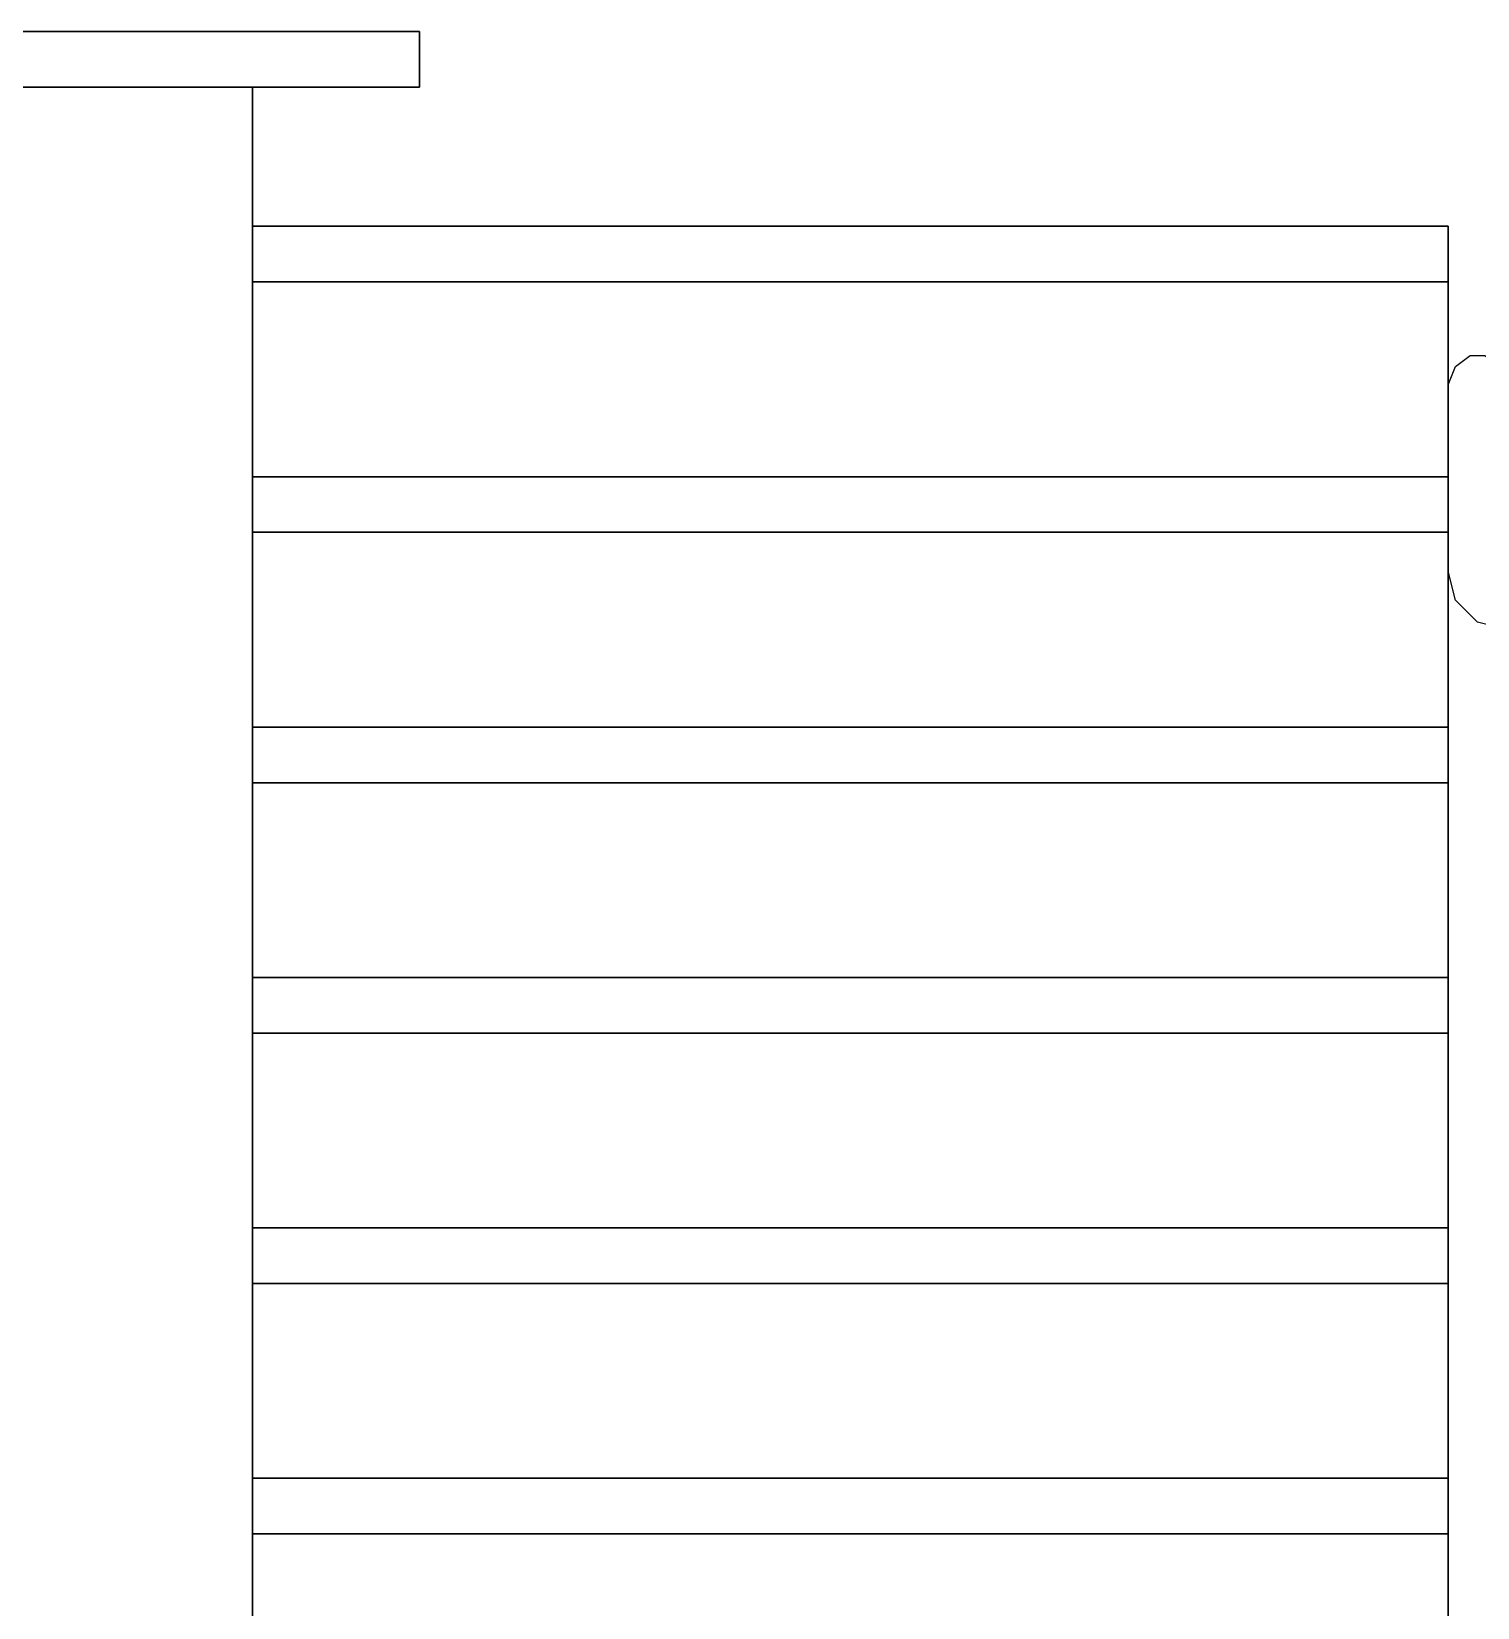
# Model space of a CAD drawing. Header units: millimetres. Extents: x 183355 to 194386, y -190559 to -183233.
# Drawn here: x 186367.5 to 186627.5, y -186525.1 to -186241.9 of the extents above; entities that cross this region are included whole.
import ezdxf

# ---------------------------------------------------------------- set-up
doc = ezdxf.new("R2010")
doc.units = ezdxf.units.MM
doc.header["$LTSCALE"] = 13
doc.layers.add('1', color=4, linetype='Continuous')
doc.layers.add('标注、文本', color=3, linetype='Continuous', lineweight=25)

# ---------------------------------------------------------------- blocks, each defined once
blk = doc.blocks.new('A$C43ED4F5E')
at = {"layer": '1', "ltscale": 5}
for p, q in [((1495, 958.71), (1345, 958.71)), ((1495, 958.71), (1345, 958.71)), ((1495, 948.71), (1495, 958.71)), ((1495, 948.71), (1495, 958.71)), ((1345, 948.71), (1495, 948.71)), ((1345, 948.71), (1495, 948.71)), ((1465, 33.71), (1465, 948.71)), ((1465, 33.71), (1465, 948.71)), ((1680, 923.71), (1465, 923.71)), ((1680, 923.71), (1465, 923.71)), ((1680, 923.71), (1465, 923.71)), ((1680, 923.71), (1465, 923.71)), ((1680, 923.71), (1465, 923.71)), ((1680, 923.71), (1465, 923.71)), ((1680, 923.71), (1465, 923.71)), ((1680, 923.71), (1465, 923.71)), ((1680, 923.71), (1465, 923.71)), ((1680, 923.71), (1465, 923.71)), ((1680, 923.71), (1465, 923.71)), ((1680, 923.71), (1465, 923.71)), ((1680, 923.71), (1465, 923.71)), ((1680, 923.71), (1465, 923.71)), ((1680, 923.71), (1465, 923.71)), ((1680, 923.71), (1465, 923.71)), ((1680, 923.71), (1465, 923.71)), ((1680, 923.71), (1465, 923.71)), ((1680, 923.71), (1465, 923.71)), ((1680, 923.71), (1465, 923.71)), ((1680, 923.71), (1465, 923.71)), ((1680, 923.71), (1465, 923.71)), ((1680, 923.71), (1465, 923.71)), ((1680, 923.71), (1465, 923.71)), ((1680, 923.71), (1465, 923.71)), ((1680, 923.71), (1465, 923.71)), ((1680, 923.71), (1465, 923.71)), ((1680, 923.71), (1465, 923.71)), ((1680, 923.71), (1465, 923.71)), ((1680, 923.71), (1465, 923.71)), ((1680, 923.71), (1465, 923.71)), ((1680, 923.71), (1465, 923.71)), ((1680, 923.71), (1465, 923.71)), ((1680, 923.71), (1465, 923.71)), ((1680, 923.71), (1465, 923.71)), ((1680, 923.71), (1465, 923.71)), ((1680, 923.71), (1465, 923.71)), ((1680, 923.71), (1465, 923.71)), ((1680, 923.71), (1465, 923.71)), ((1680, 923.71), (1465, 923.71)), ((1680, 923.71), (1465, 923.71)), ((1680, 923.71), (1465, 923.71)), ((1680, 923.71), (1465, 923.71)), ((1680, 923.71), (1465, 923.71)), ((1680, 923.71), (1465, 923.71)), ((1680, 923.71), (1465, 923.71)), ((1680, 923.71), (1465, 923.71)), ((1680, 923.71), (1465, 923.71)), ((1680, 923.71), (1465, 923.71)), ((1680, 923.71), (1465, 923.71)), ((1680, 923.71), (1465, 923.71)), ((1680, 923.71), (1465, 923.71)), ((1680, 923.71), (1465, 923.71)), ((1680, 923.71), (1465, 923.71)), ((1680, 923.71), (1465, 923.71)), ((1680, 923.71), (1465, 923.71)), ((1680, 923.71), (1465, 923.71)), ((1680, 923.71), (1465, 923.71)), ((1680, 923.71), (1465, 923.71)), ((1680, 923.71), (1465, 923.71)), ((1680, 923.71), (1465, 923.71)), ((1680, 923.71), (1465, 923.71)), ((1680, 923.71), (1465, 923.71)), ((1680, 923.71), (1465, 923.71)), ((1680, 923.71), (1465, 923.71)), ((1680, 923.71), (1465, 923.71)), ((1680, 923.71), (1465, 923.71)), ((1680, 923.71), (1465, 923.71)), ((1680, 923.71), (1465, 923.71)), ((1680, 923.71), (1465, 923.71)), ((1680, 923.71), (1465, 923.71)), ((1680, 923.71), (1465, 923.71)), ((1680, 923.71), (1465, 923.71)), ((1680, 923.71), (1465, 923.71)), ((1680, 923.71), (1465, 923.71)), ((1680, 923.71), (1465, 923.71)), ((1680, 923.71), (1465, 923.71)), ((1680, 923.71), (1465, 923.71)), ((1680, 923.71), (1465, 923.71)), ((1680, 923.71), (1465, 923.71)), ((1680, 923.71), (1465, 923.71)), ((1680, 923.71), (1465, 923.71)), ((1680, 923.71), (1465, 923.71)), ((1680, 923.71), (1465, 923.71)), ((1680, 923.71), (1465, 923.71)), ((1680, 923.71), (1465, 923.71)), ((1680, 923.71), (1465, 923.71)), ((1680, 923.71), (1465, 923.71)), ((1680, 923.71), (1465, 923.71)), ((1680, 923.71), (1465, 923.71)), ((1680, 923.71), (1465, 923.71)), ((1680, 923.71), (1465, 923.71)), ((1680, 923.71), (1465, 923.71)), ((1680, 923.71), (1465, 923.71)), ((1680, 923.71), (1465, 923.71)), ((1680, 923.71), (1465, 923.71)), ((1680, 923.71), (1465, 923.71)), ((1680, 923.71), (1465, 923.71)), ((1680, 923.71), (1465, 923.71)), ((1680, 923.71), (1465, 923.71)), ((1680, 923.71), (1465, 923.71)), ((1680, 923.71), (1465, 923.71)), ((1680, 923.71), (1465, 923.71)), ((1680, 923.71), (1465, 923.71)), ((1680, 923.71), (1465, 923.71)), ((1680, 923.71), (1465, 923.71)), ((1680, 923.71), (1465, 923.71)), ((1680, 923.71), (1465, 923.71)), ((1680, 923.71), (1465, 923.71)), ((1680, 923.71), (1465, 923.71)), ((1680, 923.71), (1465, 923.71)), ((1680, 923.71), (1465, 923.71)), ((1680, 923.71), (1465, 923.71)), ((1680, 923.71), (1465, 923.71)), ((1680, 923.71), (1465, 923.71)), ((1680, 923.71), (1465, 923.71)), ((1680, 923.71), (1465, 923.71)), ((1680, 923.71), (1465, 923.71)), ((1680, 923.71), (1465, 923.71)), ((1680, 923.71), (1465, 923.71)), ((1680, 923.71), (1465, 923.71)), ((1680, 923.71), (1465, 923.71)), ((1680, 923.71), (1465, 923.71)), ((1680, 923.71), (1465, 923.71)), ((1680, 923.71), (1465, 923.71)), ((1680, 923.71), (1465, 923.71)), ((1680, 923.71), (1465, 923.71)), ((1680, 923.71), (1465, 923.71)), ((1680, 923.71), (1465, 923.71)), ((1680, 923.71), (1465, 923.71)), ((1680, 923.71), (1465, 923.71)), ((1680, 923.71), (1465, 923.71)), ((1680, 923.71), (1465, 923.71)), ((1680, 923.71), (1465, 923.71)), ((1680, 923.71), (1465, 923.71)), ((1680, 923.71), (1465, 923.71)), ((1680, 923.71), (1465, 923.71)), ((1680, 923.71), (1465, 923.71)), ((1680, 923.71), (1465, 923.71)), ((1680, 923.71), (1465, 923.71)), ((1680, 923.71), (1465, 923.71)), ((1680, 923.71), (1465, 923.71)), ((1680, 923.71), (1465, 923.71)), ((1680, 923.71), (1465, 923.71)), ((1680, 923.71), (1465, 923.71)), ((1680, 923.71), (1465, 923.71)), ((1680, 923.71), (1465, 923.71)), ((1680, 923.71), (1465, 923.71)), ((1680, 923.71), (1465, 923.71)), ((1680, 923.71), (1465, 923.71)), ((1680, 923.71), (1465, 923.71)), ((1680, 923.71), (1465, 923.71)), ((1680, 923.71), (1465, 923.71)), ((1680, 923.71), (1465, 923.71)), ((1680, 923.71), (1465, 923.71)), ((1680, 923.71), (1465, 923.71)), ((1680, 923.71), (1465, 923.71)), ((1680, 923.71), (1465, 923.71)), ((1680, 923.71), (1465, 923.71)), ((1680, 923.71), (1465, 923.71)), ((1680, 103.71), (1680, 923.71)), ((1680, 103.71), (1680, 923.71)), ((1680, 913.71), (1465, 913.71)), ((1680, 913.71), (1465, 913.71)), ((1680, 913.71), (1465, 913.71)), ((1680, 913.71), (1465, 913.71)), ((1680, 913.71), (1465, 913.71)), ((1680, 913.71), (1465, 913.71)), ((1680, 913.71), (1465, 913.71)), ((1680, 913.71), (1465, 913.71)), ((1680, 913.71), (1465, 913.71)), ((1680, 913.71), (1465, 913.71)), ((1680, 913.71), (1465, 913.71)), ((1680, 913.71), (1465, 913.71)), ((1680, 913.71), (1465, 913.71)), ((1680, 913.71), (1465, 913.71)), ((1680, 913.71), (1465, 913.71)), ((1680, 913.71), (1465, 913.71)), ((1680, 913.71), (1465, 913.71)), ((1680, 913.71), (1465, 913.71)), ((1680, 913.71), (1465, 913.71)), ((1680, 913.71), (1465, 913.71)), ((1680, 913.71), (1465, 913.71)), ((1680, 913.71), (1465, 913.71)), ((1680, 913.71), (1465, 913.71)), ((1680, 913.71), (1465, 913.71)), ((1680, 913.71), (1465, 913.71)), ((1680, 913.71), (1465, 913.71)), ((1680, 913.71), (1465, 913.71)), ((1680, 913.71), (1465, 913.71)), ((1680, 913.71), (1465, 913.71)), ((1680, 913.71), (1465, 913.71)), ((1680, 913.71), (1465, 913.71)), ((1680, 913.71), (1465, 913.71)), ((1680, 913.71), (1465, 913.71)), ((1680, 913.71), (1465, 913.71)), ((1680, 913.71), (1465, 913.71)), ((1680, 913.71), (1465, 913.71)), ((1680, 913.71), (1465, 913.71)), ((1680, 913.71), (1465, 913.71)), ((1680, 913.71), (1465, 913.71)), ((1680, 913.71), (1465, 913.71)), ((1680, 913.71), (1465, 913.71)), ((1680, 913.71), (1465, 913.71)), ((1680, 913.71), (1465, 913.71)), ((1680, 913.71), (1465, 913.71)), ((1680, 913.71), (1465, 913.71)), ((1680, 913.71), (1465, 913.71)), ((1680, 913.71), (1465, 913.71)), ((1680, 913.71), (1465, 913.71)), ((1680, 913.71), (1465, 913.71)), ((1680, 913.71), (1465, 913.71)), ((1680, 913.71), (1465, 913.71)), ((1680, 913.71), (1465, 913.71)), ((1680, 913.71), (1465, 913.71)), ((1680, 913.71), (1465, 913.71)), ((1680, 913.71), (1465, 913.71)), ((1680, 913.71), (1465, 913.71)), ((1680, 913.71), (1465, 913.71)), ((1680, 913.71), (1465, 913.71)), ((1680, 913.71), (1465, 913.71)), ((1680, 913.71), (1465, 913.71)), ((1680, 913.71), (1465, 913.71)), ((1680, 913.71), (1465, 913.71)), ((1680, 913.71), (1465, 913.71)), ((1680, 913.71), (1465, 913.71)), ((1680, 913.71), (1465, 913.71)), ((1680, 913.71), (1465, 913.71)), ((1680, 913.71), (1465, 913.71)), ((1680, 913.71), (1465, 913.71)), ((1680, 913.71), (1465, 913.71)), ((1680, 913.71), (1465, 913.71)), ((1680, 913.71), (1465, 913.71)), ((1680, 913.71), (1465, 913.71)), ((1680, 913.71), (1465, 913.71)), ((1680, 913.71), (1465, 913.71)), ((1680, 913.71), (1465, 913.71)), ((1680, 913.71), (1465, 913.71)), ((1680, 913.71), (1465, 913.71)), ((1680, 913.71), (1465, 913.71)), ((1680, 913.71), (1465, 913.71)), ((1680, 913.71), (1465, 913.71)), ((1680, 913.71), (1465, 913.71)), ((1680, 913.71), (1465, 913.71)), ((1680, 913.71), (1465, 913.71)), ((1680, 913.71), (1465, 913.71)), ((1680, 913.71), (1465, 913.71)), ((1680, 913.71), (1465, 913.71)), ((1680, 913.71), (1465, 913.71)), ((1680, 913.71), (1465, 913.71)), ((1680, 913.71), (1465, 913.71)), ((1680, 913.71), (1465, 913.71)), ((1680, 913.71), (1465, 913.71)), ((1680, 913.71), (1465, 913.71)), ((1680, 913.71), (1465, 913.71)), ((1680, 913.71), (1465, 913.71)), ((1680, 913.71), (1465, 913.71)), ((1680, 913.71), (1465, 913.71)), ((1680, 913.71), (1465, 913.71)), ((1680, 913.71), (1465, 913.71)), ((1680, 913.71), (1465, 913.71)), ((1680, 913.71), (1465, 913.71)), ((1680, 913.71), (1465, 913.71)), ((1680, 913.71), (1465, 913.71)), ((1680, 913.71), (1465, 913.71)), ((1680, 913.71), (1465, 913.71)), ((1680, 913.71), (1465, 913.71)), ((1680, 913.71), (1465, 913.71)), ((1680, 913.71), (1465, 913.71)), ((1680, 913.71), (1465, 913.71)), ((1680, 913.71), (1465, 913.71)), ((1680, 913.71), (1465, 913.71)), ((1680, 913.71), (1465, 913.71)), ((1680, 913.71), (1465, 913.71)), ((1680, 913.71), (1465, 913.71)), ((1680, 913.71), (1465, 913.71)), ((1680, 913.71), (1465, 913.71)), ((1680, 913.71), (1465, 913.71)), ((1680, 913.71), (1465, 913.71)), ((1680, 913.71), (1465, 913.71)), ((1680, 913.71), (1465, 913.71)), ((1680, 913.71), (1465, 913.71)), ((1680, 878.71), (1465, 878.71)), ((1680, 878.71), (1465, 878.71)), ((1680, 878.71), (1465, 878.71)), ((1680, 878.71), (1465, 878.71)), ((1680, 878.71), (1465, 878.71)), ((1680, 878.71), (1465, 878.71)), ((1680, 878.71), (1465, 878.71)), ((1680, 878.71), (1465, 878.71)), ((1680, 878.71), (1465, 878.71)), ((1680, 878.71), (1465, 878.71)), ((1680, 878.71), (1465, 878.71)), ((1680, 878.71), (1465, 878.71)), ((1680, 878.71), (1465, 878.71)), ((1680, 878.71), (1465, 878.71)), ((1680, 878.71), (1465, 878.71)), ((1680, 878.71), (1465, 878.71)), ((1680, 878.71), (1465, 878.71)), ((1680, 878.71), (1465, 878.71)), ((1680, 878.71), (1465, 878.71)), ((1680, 878.71), (1465, 878.71)), ((1680, 878.71), (1465, 878.71)), ((1680, 878.71), (1465, 878.71)), ((1680, 878.71), (1465, 878.71)), ((1680, 878.71), (1465, 878.71)), ((1680, 878.71), (1465, 878.71)), ((1680, 878.71), (1465, 878.71)), ((1680, 878.71), (1465, 878.71)), ((1680, 878.71), (1465, 878.71)), ((1680, 878.71), (1465, 878.71)), ((1680, 878.71), (1465, 878.71)), ((1680, 878.71), (1465, 878.71)), ((1680, 878.71), (1465, 878.71)), ((1680, 868.71), (1465, 868.71)), ((1680, 868.71), (1465, 868.71)), ((1680, 868.71), (1465, 868.71)), ((1680, 868.71), (1465, 868.71)), ((1680, 868.71), (1465, 868.71)), ((1680, 868.71), (1465, 868.71)), ((1680, 868.71), (1465, 868.71)), ((1680, 868.71), (1465, 868.71)), ((1680, 868.71), (1465, 868.71)), ((1680, 868.71), (1465, 868.71)), ((1680, 868.71), (1465, 868.71)), ((1680, 868.71), (1465, 868.71)), ((1680, 868.71), (1465, 868.71)), ((1680, 868.71), (1465, 868.71)), ((1680, 868.71), (1465, 868.71)), ((1680, 868.71), (1465, 868.71)), ((1680, 868.71), (1465, 868.71)), ((1680, 868.71), (1465, 868.71)), ((1680, 868.71), (1465, 868.71)), ((1680, 868.71), (1465, 868.71)), ((1680, 868.71), (1465, 868.71)), ((1680, 868.71), (1465, 868.71)), ((1680, 868.71), (1465, 868.71)), ((1680, 868.71), (1465, 868.71)), ((1680, 833.71), (1465, 833.71)), ((1680, 833.71), (1465, 833.71)), ((1680, 833.71), (1465, 833.71)), ((1680, 833.71), (1465, 833.71)), ((1680, 833.71), (1465, 833.71)), ((1680, 833.71), (1465, 833.71)), ((1680, 833.71), (1465, 833.71)), ((1680, 833.71), (1465, 833.71)), ((1680, 833.71), (1465, 833.71)), ((1680, 833.71), (1465, 833.71)), ((1680, 833.71), (1465, 833.71)), ((1680, 833.71), (1465, 833.71)), ((1680, 833.71), (1465, 833.71)), ((1680, 833.71), (1465, 833.71)), ((1680, 833.71), (1465, 833.71)), ((1680, 833.71), (1465, 833.71)), ((1680, 833.71), (1465, 833.71)), ((1680, 833.71), (1465, 833.71)), ((1680, 833.71), (1465, 833.71)), ((1680, 833.71), (1465, 833.71)), ((1680, 833.71), (1465, 833.71)), ((1680, 833.71), (1465, 833.71)), ((1680, 833.71), (1465, 833.71)), ((1680, 833.71), (1465, 833.71)), ((1680, 833.71), (1465, 833.71)), ((1680, 833.71), (1465, 833.71)), ((1680, 833.71), (1465, 833.71)), ((1680, 833.71), (1465, 833.71)), ((1680, 833.71), (1465, 833.71)), ((1680, 833.71), (1465, 833.71)), ((1680, 833.71), (1465, 833.71)), ((1680, 833.71), (1465, 833.71)), ((1680, 823.71), (1465, 823.71)), ((1680, 823.71), (1465, 823.71)), ((1680, 823.71), (1465, 823.71)), ((1680, 823.71), (1465, 823.71)), ((1680, 823.71), (1465, 823.71)), ((1680, 823.71), (1465, 823.71)), ((1680, 823.71), (1465, 823.71)), ((1680, 823.71), (1465, 823.71)), ((1680, 823.71), (1465, 823.71)), ((1680, 823.71), (1465, 823.71)), ((1680, 823.71), (1465, 823.71)), ((1680, 823.71), (1465, 823.71)), ((1680, 823.71), (1465, 823.71)), ((1680, 823.71), (1465, 823.71)), ((1680, 823.71), (1465, 823.71)), ((1680, 823.71), (1465, 823.71)), ((1680, 823.71), (1465, 823.71)), ((1680, 823.71), (1465, 823.71)), ((1680, 823.71), (1465, 823.71)), ((1680, 823.71), (1465, 823.71)), ((1680, 823.71), (1465, 823.71)), ((1680, 823.71), (1465, 823.71)), ((1680, 823.71), (1465, 823.71)), ((1680, 823.71), (1465, 823.71)), ((1680, 788.71), (1465, 788.71)), ((1680, 788.71), (1465, 788.71)), ((1680, 788.71), (1465, 788.71)), ((1680, 788.71), (1465, 788.71)), ((1680, 788.71), (1465, 788.71)), ((1680, 788.71), (1465, 788.71)), ((1680, 788.71), (1465, 788.71)), ((1680, 788.71), (1465, 788.71)), ((1680, 788.71), (1465, 788.71)), ((1680, 788.71), (1465, 788.71)), ((1680, 788.71), (1465, 788.71)), ((1680, 788.71), (1465, 788.71)), ((1680, 788.71), (1465, 788.71)), ((1680, 788.71), (1465, 788.71)), ((1680, 788.71), (1465, 788.71)), ((1680, 788.71), (1465, 788.71)), ((1680, 788.71), (1465, 788.71)), ((1680, 788.71), (1465, 788.71)), ((1680, 788.71), (1465, 788.71)), ((1680, 788.71), (1465, 788.71)), ((1680, 788.71), (1465, 788.71)), ((1680, 788.71), (1465, 788.71)), ((1680, 788.71), (1465, 788.71)), ((1680, 788.71), (1465, 788.71)), ((1680, 788.71), (1465, 788.71)), ((1680, 788.71), (1465, 788.71)), ((1680, 788.71), (1465, 788.71)), ((1680, 788.71), (1465, 788.71)), ((1680, 788.71), (1465, 788.71)), ((1680, 788.71), (1465, 788.71)), ((1680, 788.71), (1465, 788.71)), ((1680, 788.71), (1465, 788.71)), ((1680, 778.71), (1465, 778.71)), ((1680, 778.71), (1465, 778.71)), ((1680, 778.71), (1465, 778.71)), ((1680, 778.71), (1465, 778.71)), ((1680, 778.71), (1465, 778.71)), ((1680, 778.71), (1465, 778.71)), ((1680, 778.71), (1465, 778.71)), ((1680, 778.71), (1465, 778.71)), ((1680, 778.71), (1465, 778.71)), ((1680, 778.71), (1465, 778.71)), ((1680, 778.71), (1465, 778.71)), ((1680, 778.71), (1465, 778.71)), ((1680, 778.71), (1465, 778.71)), ((1680, 778.71), (1465, 778.71)), ((1680, 778.71), (1465, 778.71)), ((1680, 778.71), (1465, 778.71)), ((1680, 778.71), (1465, 778.71)), ((1680, 778.71), (1465, 778.71)), ((1680, 778.71), (1465, 778.71)), ((1680, 778.71), (1465, 778.71)), ((1680, 778.71), (1465, 778.71)), ((1680, 778.71), (1465, 778.71)), ((1680, 778.71), (1465, 778.71)), ((1680, 778.71), (1465, 778.71)), ((1680, 743.71), (1465, 743.71)), ((1680, 743.71), (1465, 743.71)), ((1680, 743.71), (1465, 743.71)), ((1680, 743.71), (1465, 743.71)), ((1680, 743.71), (1465, 743.71)), ((1680, 743.71), (1465, 743.71)), ((1680, 743.71), (1465, 743.71)), ((1680, 743.71), (1465, 743.71)), ((1680, 743.71), (1465, 743.71)), ((1680, 743.71), (1465, 743.71)), ((1680, 743.71), (1465, 743.71)), ((1680, 743.71), (1465, 743.71)), ((1680, 743.71), (1465, 743.71)), ((1680, 743.71), (1465, 743.71)), ((1680, 743.71), (1465, 743.71)), ((1680, 743.71), (1465, 743.71)), ((1680, 733.71), (1465, 733.71)), ((1680, 733.71), (1465, 733.71)), ((1680, 733.71), (1465, 733.71)), ((1680, 733.71), (1465, 733.71)), ((1680, 733.71), (1465, 733.71)), ((1680, 733.71), (1465, 733.71)), ((1680, 733.71), (1465, 733.71)), ((1680, 733.71), (1465, 733.71)), ((1680, 733.71), (1465, 733.71)), ((1680, 733.71), (1465, 733.71)), ((1680, 733.71), (1465, 733.71)), ((1680, 733.71), (1465, 733.71)), ((1680, 698.71), (1465, 698.71)), ((1680, 698.71), (1465, 698.71)), ((1680, 698.71), (1465, 698.71)), ((1680, 698.71), (1465, 698.71)), ((1680, 698.71), (1465, 698.71)), ((1680, 698.71), (1465, 698.71)), ((1680, 698.71), (1465, 698.71)), ((1680, 698.71), (1465, 698.71)), ((1680, 698.71), (1465, 698.71)), ((1680, 698.71), (1465, 698.71)), ((1680, 698.71), (1465, 698.71)), ((1680, 698.71), (1465, 698.71)), ((1680, 698.71), (1465, 698.71)), ((1680, 698.71), (1465, 698.71)), ((1680, 698.71), (1465, 698.71)), ((1680, 698.71), (1465, 698.71)), ((1680, 688.71), (1465, 688.71)), ((1680, 688.71), (1465, 688.71)), ((1680, 688.71), (1465, 688.71)), ((1680, 688.71), (1465, 688.71)), ((1680, 688.71), (1465, 688.71)), ((1680, 688.71), (1465, 688.71)), ((1680, 688.71), (1465, 688.71)), ((1680, 688.71), (1465, 688.71)), ((1680, 688.71), (1465, 688.71)), ((1680, 688.71), (1465, 688.71)), ((1680, 688.71), (1465, 688.71)), ((1680, 688.71), (1465, 688.71))]:
    blk.add_line(p, q, dxfattribs=at)
at = {"layer": '标注、文本', "color": 4, "lineweight": 30}
for p, q in [((1495, 958.71), (1345, 958.71)), ((1495, 958.71), (1345, 958.71)), ((1495, 948.71), (1495, 958.71)), ((1495, 948.71), (1495, 958.71)), ((1345, 948.71), (1495, 948.71)), ((1345, 948.71), (1495, 948.71)), ((1465, 33.71), (1465, 948.71)), ((1465, 33.71), (1465, 948.71)), ((1680, 923.71), (1465, 923.71)), ((1680, 923.71), (1465, 923.71)), ((1680, 923.71), (1465, 923.71)), ((1680, 923.71), (1465, 923.71)), ((1680, 923.71), (1465, 923.71)), ((1680, 923.71), (1465, 923.71)), ((1680, 923.71), (1465, 923.71)), ((1680, 923.71), (1465, 923.71)), ((1680, 923.71), (1465, 923.71)), ((1680, 923.71), (1465, 923.71)), ((1680, 923.71), (1465, 923.71)), ((1680, 923.71), (1465, 923.71)), ((1680, 923.71), (1465, 923.71)), ((1680, 923.71), (1465, 923.71)), ((1680, 923.71), (1465, 923.71)), ((1680, 923.71), (1465, 923.71)), ((1680, 923.71), (1465, 923.71)), ((1680, 923.71), (1465, 923.71)), ((1680, 923.71), (1465, 923.71)), ((1680, 923.71), (1465, 923.71)), ((1680, 923.71), (1465, 923.71)), ((1680, 923.71), (1465, 923.71)), ((1680, 923.71), (1465, 923.71)), ((1680, 923.71), (1465, 923.71)), ((1680, 923.71), (1465, 923.71)), ((1680, 923.71), (1465, 923.71)), ((1680, 923.71), (1465, 923.71)), ((1680, 923.71), (1465, 923.71)), ((1680, 923.71), (1465, 923.71)), ((1680, 923.71), (1465, 923.71)), ((1680, 923.71), (1465, 923.71)), ((1680, 923.71), (1465, 923.71)), ((1680, 923.71), (1465, 923.71)), ((1680, 923.71), (1465, 923.71)), ((1680, 923.71), (1465, 923.71)), ((1680, 923.71), (1465, 923.71)), ((1680, 923.71), (1465, 923.71)), ((1680, 923.71), (1465, 923.71)), ((1680, 923.71), (1465, 923.71)), ((1680, 923.71), (1465, 923.71)), ((1680, 923.71), (1465, 923.71)), ((1680, 923.71), (1465, 923.71)), ((1680, 923.71), (1465, 923.71)), ((1680, 923.71), (1465, 923.71)), ((1680, 923.71), (1465, 923.71)), ((1680, 923.71), (1465, 923.71)), ((1680, 923.71), (1465, 923.71)), ((1680, 923.71), (1465, 923.71)), ((1680, 923.71), (1465, 923.71)), ((1680, 923.71), (1465, 923.71)), ((1680, 923.71), (1465, 923.71)), ((1680, 923.71), (1465, 923.71)), ((1680, 923.71), (1465, 923.71)), ((1680, 923.71), (1465, 923.71)), ((1680, 923.71), (1465, 923.71)), ((1680, 923.71), (1465, 923.71)), ((1680, 923.71), (1465, 923.71)), ((1680, 923.71), (1465, 923.71)), ((1680, 923.71), (1465, 923.71)), ((1680, 923.71), (1465, 923.71)), ((1680, 923.71), (1465, 923.71)), ((1680, 923.71), (1465, 923.71)), ((1680, 923.71), (1465, 923.71)), ((1680, 923.71), (1465, 923.71)), ((1680, 923.71), (1465, 923.71)), ((1680, 923.71), (1465, 923.71)), ((1680, 923.71), (1465, 923.71)), ((1680, 923.71), (1465, 923.71)), ((1680, 923.71), (1465, 923.71)), ((1680, 923.71), (1465, 923.71)), ((1680, 923.71), (1465, 923.71)), ((1680, 923.71), (1465, 923.71)), ((1680, 923.71), (1465, 923.71)), ((1680, 923.71), (1465, 923.71)), ((1680, 923.71), (1465, 923.71)), ((1680, 923.71), (1465, 923.71)), ((1680, 923.71), (1465, 923.71)), ((1680, 923.71), (1465, 923.71)), ((1680, 923.71), (1465, 923.71)), ((1680, 923.71), (1465, 923.71)), ((1680, 923.71), (1465, 923.71)), ((1680, 923.71), (1465, 923.71)), ((1680, 923.71), (1465, 923.71)), ((1680, 923.71), (1465, 923.71)), ((1680, 923.71), (1465, 923.71)), ((1680, 923.71), (1465, 923.71)), ((1680, 923.71), (1465, 923.71)), ((1680, 923.71), (1465, 923.71)), ((1680, 923.71), (1465, 923.71)), ((1680, 923.71), (1465, 923.71)), ((1680, 923.71), (1465, 923.71)), ((1680, 923.71), (1465, 923.71)), ((1680, 923.71), (1465, 923.71)), ((1680, 923.71), (1465, 923.71)), ((1680, 923.71), (1465, 923.71)), ((1680, 923.71), (1465, 923.71)), ((1680, 923.71), (1465, 923.71)), ((1680, 923.71), (1465, 923.71)), ((1680, 923.71), (1465, 923.71)), ((1680, 923.71), (1465, 923.71)), ((1680, 923.71), (1465, 923.71)), ((1680, 923.71), (1465, 923.71)), ((1680, 923.71), (1465, 923.71)), ((1680, 923.71), (1465, 923.71)), ((1680, 923.71), (1465, 923.71)), ((1680, 923.71), (1465, 923.71)), ((1680, 923.71), (1465, 923.71)), ((1680, 923.71), (1465, 923.71)), ((1680, 923.71), (1465, 923.71)), ((1680, 923.71), (1465, 923.71)), ((1680, 923.71), (1465, 923.71)), ((1680, 923.71), (1465, 923.71)), ((1680, 923.71), (1465, 923.71)), ((1680, 923.71), (1465, 923.71)), ((1680, 923.71), (1465, 923.71)), ((1680, 923.71), (1465, 923.71)), ((1680, 923.71), (1465, 923.71)), ((1680, 923.71), (1465, 923.71)), ((1680, 923.71), (1465, 923.71)), ((1680, 923.71), (1465, 923.71)), ((1680, 923.71), (1465, 923.71)), ((1680, 923.71), (1465, 923.71)), ((1680, 923.71), (1465, 923.71)), ((1680, 923.71), (1465, 923.71)), ((1680, 923.71), (1465, 923.71)), ((1680, 923.71), (1465, 923.71)), ((1680, 923.71), (1465, 923.71)), ((1680, 923.71), (1465, 923.71)), ((1680, 923.71), (1465, 923.71)), ((1680, 923.71), (1465, 923.71)), ((1680, 923.71), (1465, 923.71)), ((1680, 923.71), (1465, 923.71)), ((1680, 923.71), (1465, 923.71)), ((1680, 923.71), (1465, 923.71)), ((1680, 923.71), (1465, 923.71)), ((1680, 923.71), (1465, 923.71)), ((1680, 923.71), (1465, 923.71)), ((1680, 923.71), (1465, 923.71)), ((1680, 923.71), (1465, 923.71)), ((1680, 923.71), (1465, 923.71)), ((1680, 923.71), (1465, 923.71)), ((1680, 923.71), (1465, 923.71)), ((1680, 923.71), (1465, 923.71)), ((1680, 923.71), (1465, 923.71)), ((1680, 923.71), (1465, 923.71)), ((1680, 923.71), (1465, 923.71)), ((1680, 923.71), (1465, 923.71)), ((1680, 923.71), (1465, 923.71)), ((1680, 923.71), (1465, 923.71)), ((1680, 923.71), (1465, 923.71)), ((1680, 923.71), (1465, 923.71)), ((1680, 923.71), (1465, 923.71)), ((1680, 923.71), (1465, 923.71)), ((1680, 923.71), (1465, 923.71)), ((1680, 923.71), (1465, 923.71)), ((1680, 923.71), (1465, 923.71)), ((1680, 923.71), (1465, 923.71)), ((1680, 923.71), (1465, 923.71)), ((1680, 923.71), (1465, 923.71)), ((1680, 923.71), (1465, 923.71)), ((1680, 103.71), (1680, 923.71)), ((1680, 103.71), (1680, 923.71)), ((1680, 913.71), (1465, 913.71)), ((1680, 913.71), (1465, 913.71)), ((1680, 913.71), (1465, 913.71)), ((1680, 913.71), (1465, 913.71)), ((1680, 913.71), (1465, 913.71)), ((1680, 913.71), (1465, 913.71)), ((1680, 913.71), (1465, 913.71)), ((1680, 913.71), (1465, 913.71)), ((1680, 913.71), (1465, 913.71)), ((1680, 913.71), (1465, 913.71)), ((1680, 913.71), (1465, 913.71)), ((1680, 913.71), (1465, 913.71)), ((1680, 913.71), (1465, 913.71)), ((1680, 913.71), (1465, 913.71)), ((1680, 913.71), (1465, 913.71)), ((1680, 913.71), (1465, 913.71)), ((1680, 913.71), (1465, 913.71)), ((1680, 913.71), (1465, 913.71)), ((1680, 913.71), (1465, 913.71)), ((1680, 913.71), (1465, 913.71)), ((1680, 913.71), (1465, 913.71)), ((1680, 913.71), (1465, 913.71)), ((1680, 913.71), (1465, 913.71)), ((1680, 913.71), (1465, 913.71)), ((1680, 913.71), (1465, 913.71)), ((1680, 913.71), (1465, 913.71)), ((1680, 913.71), (1465, 913.71)), ((1680, 913.71), (1465, 913.71)), ((1680, 913.71), (1465, 913.71)), ((1680, 913.71), (1465, 913.71)), ((1680, 913.71), (1465, 913.71)), ((1680, 913.71), (1465, 913.71)), ((1680, 913.71), (1465, 913.71)), ((1680, 913.71), (1465, 913.71)), ((1680, 913.71), (1465, 913.71)), ((1680, 913.71), (1465, 913.71)), ((1680, 913.71), (1465, 913.71)), ((1680, 913.71), (1465, 913.71)), ((1680, 913.71), (1465, 913.71)), ((1680, 913.71), (1465, 913.71)), ((1680, 913.71), (1465, 913.71)), ((1680, 913.71), (1465, 913.71)), ((1680, 913.71), (1465, 913.71)), ((1680, 913.71), (1465, 913.71)), ((1680, 913.71), (1465, 913.71)), ((1680, 913.71), (1465, 913.71)), ((1680, 913.71), (1465, 913.71)), ((1680, 913.71), (1465, 913.71)), ((1680, 913.71), (1465, 913.71)), ((1680, 913.71), (1465, 913.71)), ((1680, 913.71), (1465, 913.71)), ((1680, 913.71), (1465, 913.71)), ((1680, 913.71), (1465, 913.71)), ((1680, 913.71), (1465, 913.71)), ((1680, 913.71), (1465, 913.71)), ((1680, 913.71), (1465, 913.71)), ((1680, 913.71), (1465, 913.71)), ((1680, 913.71), (1465, 913.71)), ((1680, 913.71), (1465, 913.71)), ((1680, 913.71), (1465, 913.71)), ((1680, 913.71), (1465, 913.71)), ((1680, 913.71), (1465, 913.71)), ((1680, 913.71), (1465, 913.71)), ((1680, 913.71), (1465, 913.71)), ((1680, 913.71), (1465, 913.71)), ((1680, 913.71), (1465, 913.71)), ((1680, 913.71), (1465, 913.71)), ((1680, 913.71), (1465, 913.71)), ((1680, 913.71), (1465, 913.71)), ((1680, 913.71), (1465, 913.71)), ((1680, 913.71), (1465, 913.71)), ((1680, 913.71), (1465, 913.71)), ((1680, 913.71), (1465, 913.71)), ((1680, 913.71), (1465, 913.71)), ((1680, 913.71), (1465, 913.71)), ((1680, 913.71), (1465, 913.71)), ((1680, 913.71), (1465, 913.71)), ((1680, 913.71), (1465, 913.71)), ((1680, 913.71), (1465, 913.71)), ((1680, 913.71), (1465, 913.71)), ((1680, 913.71), (1465, 913.71)), ((1680, 913.71), (1465, 913.71)), ((1680, 913.71), (1465, 913.71)), ((1680, 913.71), (1465, 913.71)), ((1680, 913.71), (1465, 913.71)), ((1680, 913.71), (1465, 913.71)), ((1680, 913.71), (1465, 913.71)), ((1680, 913.71), (1465, 913.71)), ((1680, 913.71), (1465, 913.71)), ((1680, 913.71), (1465, 913.71)), ((1680, 913.71), (1465, 913.71)), ((1680, 913.71), (1465, 913.71)), ((1680, 913.71), (1465, 913.71)), ((1680, 913.71), (1465, 913.71)), ((1680, 913.71), (1465, 913.71)), ((1680, 913.71), (1465, 913.71)), ((1680, 913.71), (1465, 913.71)), ((1680, 913.71), (1465, 913.71)), ((1680, 913.71), (1465, 913.71)), ((1680, 913.71), (1465, 913.71)), ((1680, 913.71), (1465, 913.71)), ((1680, 913.71), (1465, 913.71)), ((1680, 913.71), (1465, 913.71)), ((1680, 913.71), (1465, 913.71)), ((1680, 913.71), (1465, 913.71)), ((1680, 913.71), (1465, 913.71)), ((1680, 913.71), (1465, 913.71)), ((1680, 913.71), (1465, 913.71)), ((1680, 913.71), (1465, 913.71)), ((1680, 913.71), (1465, 913.71)), ((1680, 913.71), (1465, 913.71)), ((1680, 913.71), (1465, 913.71)), ((1680, 913.71), (1465, 913.71)), ((1680, 913.71), (1465, 913.71)), ((1680, 913.71), (1465, 913.71)), ((1680, 913.71), (1465, 913.71)), ((1680, 913.71), (1465, 913.71)), ((1680, 913.71), (1465, 913.71)), ((1680, 913.71), (1465, 913.71)), ((1680, 913.71), (1465, 913.71)), ((1680, 878.71), (1465, 878.71)), ((1680, 878.71), (1465, 878.71)), ((1680, 878.71), (1465, 878.71)), ((1680, 878.71), (1465, 878.71)), ((1680, 878.71), (1465, 878.71)), ((1680, 878.71), (1465, 878.71)), ((1680, 878.71), (1465, 878.71)), ((1680, 878.71), (1465, 878.71)), ((1680, 878.71), (1465, 878.71)), ((1680, 878.71), (1465, 878.71)), ((1680, 878.71), (1465, 878.71)), ((1680, 878.71), (1465, 878.71)), ((1680, 878.71), (1465, 878.71)), ((1680, 878.71), (1465, 878.71)), ((1680, 878.71), (1465, 878.71)), ((1680, 878.71), (1465, 878.71)), ((1680, 878.71), (1465, 878.71)), ((1680, 878.71), (1465, 878.71)), ((1680, 878.71), (1465, 878.71)), ((1680, 878.71), (1465, 878.71)), ((1680, 878.71), (1465, 878.71)), ((1680, 878.71), (1465, 878.71)), ((1680, 878.71), (1465, 878.71)), ((1680, 878.71), (1465, 878.71)), ((1680, 878.71), (1465, 878.71)), ((1680, 878.71), (1465, 878.71)), ((1680, 878.71), (1465, 878.71)), ((1680, 878.71), (1465, 878.71)), ((1680, 878.71), (1465, 878.71)), ((1680, 878.71), (1465, 878.71)), ((1680, 878.71), (1465, 878.71)), ((1680, 878.71), (1465, 878.71)), ((1680, 868.71), (1465, 868.71)), ((1680, 868.71), (1465, 868.71)), ((1680, 868.71), (1465, 868.71)), ((1680, 868.71), (1465, 868.71)), ((1680, 868.71), (1465, 868.71)), ((1680, 868.71), (1465, 868.71)), ((1680, 868.71), (1465, 868.71)), ((1680, 868.71), (1465, 868.71)), ((1680, 868.71), (1465, 868.71)), ((1680, 868.71), (1465, 868.71)), ((1680, 868.71), (1465, 868.71)), ((1680, 868.71), (1465, 868.71)), ((1680, 868.71), (1465, 868.71)), ((1680, 868.71), (1465, 868.71)), ((1680, 868.71), (1465, 868.71)), ((1680, 868.71), (1465, 868.71)), ((1680, 868.71), (1465, 868.71)), ((1680, 868.71), (1465, 868.71)), ((1680, 868.71), (1465, 868.71)), ((1680, 868.71), (1465, 868.71)), ((1680, 868.71), (1465, 868.71)), ((1680, 868.71), (1465, 868.71)), ((1680, 868.71), (1465, 868.71)), ((1680, 868.71), (1465, 868.71)), ((1680, 833.71), (1465, 833.71)), ((1680, 833.71), (1465, 833.71)), ((1680, 833.71), (1465, 833.71)), ((1680, 833.71), (1465, 833.71)), ((1680, 833.71), (1465, 833.71)), ((1680, 833.71), (1465, 833.71)), ((1680, 833.71), (1465, 833.71)), ((1680, 833.71), (1465, 833.71)), ((1680, 833.71), (1465, 833.71)), ((1680, 833.71), (1465, 833.71)), ((1680, 833.71), (1465, 833.71)), ((1680, 833.71), (1465, 833.71)), ((1680, 833.71), (1465, 833.71)), ((1680, 833.71), (1465, 833.71)), ((1680, 833.71), (1465, 833.71)), ((1680, 833.71), (1465, 833.71)), ((1680, 833.71), (1465, 833.71)), ((1680, 833.71), (1465, 833.71)), ((1680, 833.71), (1465, 833.71)), ((1680, 833.71), (1465, 833.71)), ((1680, 833.71), (1465, 833.71)), ((1680, 833.71), (1465, 833.71)), ((1680, 833.71), (1465, 833.71)), ((1680, 833.71), (1465, 833.71)), ((1680, 833.71), (1465, 833.71)), ((1680, 833.71), (1465, 833.71)), ((1680, 833.71), (1465, 833.71)), ((1680, 833.71), (1465, 833.71)), ((1680, 833.71), (1465, 833.71)), ((1680, 833.71), (1465, 833.71)), ((1680, 833.71), (1465, 833.71)), ((1680, 833.71), (1465, 833.71)), ((1680, 823.71), (1465, 823.71)), ((1680, 823.71), (1465, 823.71)), ((1680, 823.71), (1465, 823.71)), ((1680, 823.71), (1465, 823.71)), ((1680, 823.71), (1465, 823.71)), ((1680, 823.71), (1465, 823.71)), ((1680, 823.71), (1465, 823.71)), ((1680, 823.71), (1465, 823.71)), ((1680, 823.71), (1465, 823.71)), ((1680, 823.71), (1465, 823.71)), ((1680, 823.71), (1465, 823.71)), ((1680, 823.71), (1465, 823.71)), ((1680, 823.71), (1465, 823.71)), ((1680, 823.71), (1465, 823.71)), ((1680, 823.71), (1465, 823.71)), ((1680, 823.71), (1465, 823.71)), ((1680, 823.71), (1465, 823.71)), ((1680, 823.71), (1465, 823.71)), ((1680, 823.71), (1465, 823.71)), ((1680, 823.71), (1465, 823.71)), ((1680, 823.71), (1465, 823.71)), ((1680, 823.71), (1465, 823.71)), ((1680, 823.71), (1465, 823.71)), ((1680, 823.71), (1465, 823.71)), ((1680, 788.71), (1465, 788.71)), ((1680, 788.71), (1465, 788.71)), ((1680, 788.71), (1465, 788.71)), ((1680, 788.71), (1465, 788.71)), ((1680, 788.71), (1465, 788.71)), ((1680, 788.71), (1465, 788.71)), ((1680, 788.71), (1465, 788.71)), ((1680, 788.71), (1465, 788.71)), ((1680, 788.71), (1465, 788.71)), ((1680, 788.71), (1465, 788.71)), ((1680, 788.71), (1465, 788.71)), ((1680, 788.71), (1465, 788.71)), ((1680, 788.71), (1465, 788.71)), ((1680, 788.71), (1465, 788.71)), ((1680, 788.71), (1465, 788.71)), ((1680, 788.71), (1465, 788.71)), ((1680, 788.71), (1465, 788.71)), ((1680, 788.71), (1465, 788.71)), ((1680, 788.71), (1465, 788.71)), ((1680, 788.71), (1465, 788.71)), ((1680, 788.71), (1465, 788.71)), ((1680, 788.71), (1465, 788.71)), ((1680, 788.71), (1465, 788.71)), ((1680, 788.71), (1465, 788.71)), ((1680, 788.71), (1465, 788.71)), ((1680, 788.71), (1465, 788.71)), ((1680, 788.71), (1465, 788.71)), ((1680, 788.71), (1465, 788.71)), ((1680, 788.71), (1465, 788.71)), ((1680, 788.71), (1465, 788.71)), ((1680, 788.71), (1465, 788.71)), ((1680, 788.71), (1465, 788.71)), ((1680, 778.71), (1465, 778.71)), ((1680, 778.71), (1465, 778.71)), ((1680, 778.71), (1465, 778.71)), ((1680, 778.71), (1465, 778.71)), ((1680, 778.71), (1465, 778.71)), ((1680, 778.71), (1465, 778.71)), ((1680, 778.71), (1465, 778.71)), ((1680, 778.71), (1465, 778.71)), ((1680, 778.71), (1465, 778.71)), ((1680, 778.71), (1465, 778.71)), ((1680, 778.71), (1465, 778.71)), ((1680, 778.71), (1465, 778.71)), ((1680, 778.71), (1465, 778.71)), ((1680, 778.71), (1465, 778.71)), ((1680, 778.71), (1465, 778.71)), ((1680, 778.71), (1465, 778.71)), ((1680, 778.71), (1465, 778.71)), ((1680, 778.71), (1465, 778.71)), ((1680, 778.71), (1465, 778.71)), ((1680, 778.71), (1465, 778.71)), ((1680, 778.71), (1465, 778.71)), ((1680, 778.71), (1465, 778.71)), ((1680, 778.71), (1465, 778.71)), ((1680, 778.71), (1465, 778.71)), ((1680, 743.71), (1465, 743.71)), ((1680, 743.71), (1465, 743.71)), ((1680, 743.71), (1465, 743.71)), ((1680, 743.71), (1465, 743.71)), ((1680, 743.71), (1465, 743.71)), ((1680, 743.71), (1465, 743.71)), ((1680, 743.71), (1465, 743.71)), ((1680, 743.71), (1465, 743.71)), ((1680, 743.71), (1465, 743.71)), ((1680, 743.71), (1465, 743.71)), ((1680, 743.71), (1465, 743.71)), ((1680, 743.71), (1465, 743.71)), ((1680, 743.71), (1465, 743.71)), ((1680, 743.71), (1465, 743.71)), ((1680, 743.71), (1465, 743.71)), ((1680, 743.71), (1465, 743.71)), ((1680, 733.71), (1465, 733.71)), ((1680, 733.71), (1465, 733.71)), ((1680, 733.71), (1465, 733.71)), ((1680, 733.71), (1465, 733.71)), ((1680, 733.71), (1465, 733.71)), ((1680, 733.71), (1465, 733.71)), ((1680, 733.71), (1465, 733.71)), ((1680, 733.71), (1465, 733.71)), ((1680, 733.71), (1465, 733.71)), ((1680, 733.71), (1465, 733.71)), ((1680, 733.71), (1465, 733.71)), ((1680, 733.71), (1465, 733.71)), ((1680, 698.71), (1465, 698.71)), ((1680, 698.71), (1465, 698.71)), ((1680, 698.71), (1465, 698.71)), ((1680, 698.71), (1465, 698.71)), ((1680, 698.71), (1465, 698.71)), ((1680, 698.71), (1465, 698.71)), ((1680, 698.71), (1465, 698.71)), ((1680, 698.71), (1465, 698.71)), ((1680, 698.71), (1465, 698.71)), ((1680, 698.71), (1465, 698.71)), ((1680, 698.71), (1465, 698.71)), ((1680, 698.71), (1465, 698.71)), ((1680, 698.71), (1465, 698.71)), ((1680, 698.71), (1465, 698.71)), ((1680, 698.71), (1465, 698.71)), ((1680, 698.71), (1465, 698.71)), ((1680, 688.71), (1465, 688.71)), ((1680, 688.71), (1465, 688.71)), ((1680, 688.71), (1465, 688.71)), ((1680, 688.71), (1465, 688.71)), ((1680, 688.71), (1465, 688.71)), ((1680, 688.71), (1465, 688.71)), ((1680, 688.71), (1465, 688.71)), ((1680, 688.71), (1465, 688.71)), ((1680, 688.71), (1465, 688.71)), ((1680, 688.71), (1465, 688.71)), ((1680, 688.71), (1465, 688.71)), ((1680, 688.71), (1465, 688.71))]:
    blk.add_line(p, q, dxfattribs=at)
blk = doc.blocks.new('A$C6BCA710F')
at = {"layer": '1'}
for points in [[(10.51, 49.24), (5.25, 47.93), (1.31, 43.99), (0, 38.74)], [(0, 5.25), (0, 38.74)], [(0, 5.25), (1.31, 1.97), (3.94, 0), (6.57, 0), (9.19, 1.97), (10.51, 5.25)]]:
    blk.add_lwpolyline(points, dxfattribs=at)

msp = doc.modelspace()

# ---------------------------------------------------------------- block references
at = {"layer": '1', "xscale": -1, "rotation": 180}
msp.add_blockref('A$C6BCA710F', (186622.215, -186300.11), dxfattribs=at)
at = {"layer": '标注、文本'}
msp.add_blockref('A$C43ED4F5E', (184942.215, -187200.597), dxfattribs=at)

doc.saveas('drawing.dxf')
